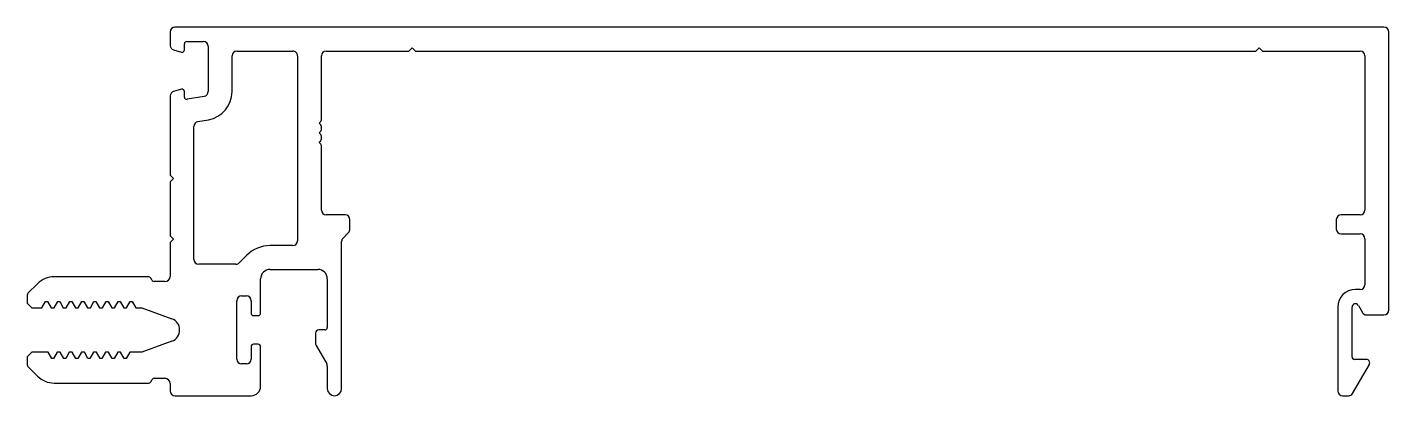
# Model space of a CAD drawing. Extents: x -81 to 62, y -10 to 28.
import ezdxf

# ---------------------------------------------------------------- set-up
doc = ezdxf.new("R2010")
doc.units = 0
doc.layers.get('0').update_dxf_attribs({"linetype": 'CONTINUOUS'})

msp = doc.modelspace()

# ---------------------------------------------------------------- linework, layer by layer
at = {"linetype": 'CONTINUOUS'}
for p, q in [((-65.84, 27.73), (-65.84, 26.33)), ((61.56, 28.23), (-65.34, 28.23)), ((62.06, -1.44), (62.06, 27.73)), ((-65.47, 25.85), (-64.65, 25.63)), ((-64.34, 25.87), (-64.34, 26.48)), ((-64.09, 26.73), (-62.34, 26.73)), ((-61.84, 26.23), (-61.84, 21.48)), ((-58.84, 25.73), (-52.96, 25.73)), ((-49.46, 25.73), (-40.79, 25.73)), ((-40.79, 25.73), (-40.44, 26.08)), ((-40.44, 26.08), (-40.08, 25.73)), ((-40.08, 25.73), (48.11, 25.73)), ((48.11, 25.73), (48.46, 26.08)), ((48.46, 26.08), (48.82, 25.73)), ((48.82, 25.73), (59.06, 25.73)), ((-59.34, 21.48), (-59.34, 25.23)), ((-52.46, 25.23), (-52.46, 5.83)), ((-49.96, 19.26), (-49.96, 25.23)), ((59.56, 25.23), (59.56, 9.05)), ((-64.65, 21.72), (-65.47, 21.5)), ((-64.34, 20.91), (-64.34, 21.48)), ((-65.84, 21.02), (-65.84, 12.71)), ((-62.25, 20.98), (-64.04, 20.67)), ((-49.96, 18.51), (-49.96, 19.26)), ((-63.34, 3.88), (-63.34, 17.83)), ((-62.92, 18.33), (-61.82, 18.52)), ((-50.21, 18.16), (-50.03, 18.33)), ((-50.03, 17.98), (-50.21, 18.15)), ((-50.21, 17.16), (-50.03, 17.33)), ((-50.03, 16.98), (-50.21, 17.15)), ((-49.96, 17.51), (-49.96, 17.8)), ((-50.21, 16.16), (-50.03, 16.33)), ((-50.03, 15.98), (-50.21, 16.15)), ((-49.96, 16.51), (-49.96, 16.8)), ((-49.96, 15.05), (-49.96, 15.8)), ((-49.96, 9.05), (-49.96, 15.05)), ((-65.84, 12.71), (-65.48, 12.35)), ((-65.48, 12.35), (-65.84, 12)), ((-65.84, 12), (-65.84, 6.36)), ((-47.46, 8.55), (-49.46, 8.55)), ((-46.96, 7.05), (-46.96, 8.05)), ((56.56, 8.05), (56.56, 7.05)), ((59.06, 8.55), (57.06, 8.55)), ((-65.84, 6.36), (-65.48, 6)), ((-65.48, 6), (-65.84, 5.65)), ((-47.84, -9.67), (-47.84, 5.76)), ((-47.69, 6.12), (-47.11, 6.7)), ((57.06, 6.55), (59.06, 6.55)), ((59.56, 6.05), (59.56, 1.22)), ((-65.84, 5.65), (-65.84, 2.1)), ((-57.81, 4.3), (-58.59, 3.52)), ((-52.96, 5.33), (-55.34, 5.33)), ((-58.94, 3.38), (-62.84, 3.38)), ((-68.08, 2.05), (-78, 2.05)), ((-67.72, 1.67), (-67.86, 1.92)), ((-66.39, 1.55), (-67.5, 1.55)), ((-56.34, -1.77), (-56.34, 1.83)), ((-55.34, 2.83), (-50.34, 2.83)), ((-49.34, 1.83), (-49.34, -3.27)), ((-80.84, 0.14), (-80.84, -0.7)), ((-79.76, 1.32), (-80.76, 0.32)), ((-58.34, 0.05), (-57.84, 0.05)), ((59.06, 0.72), (58.56, 0.72)), ((-80.84, -0.7), (-80.34, -1.2)), ((-80.34, -1.2), (-79.29, -1.2)), ((-79.29, -1.2), (-78.91, -0.54)), ((-78.91, -0.54), (-78.7, -0.54)), ((-78.7, -0.54), (-78.32, -1.2)), ((-78.32, -1.2), (-78.02, -1.2)), ((-78.02, -1.2), (-77.64, -0.54)), ((-77.64, -0.54), (-77.43, -0.54)), ((-77.43, -0.54), (-77.05, -1.2)), ((-77.05, -1.2), (-76.75, -1.2)), ((-76.75, -1.2), (-76.37, -0.54)), ((-76.37, -0.54), (-76.16, -0.54)), ((-76.16, -0.54), (-75.78, -1.2)), ((-75.78, -1.2), (-75.48, -1.2)), ((-75.48, -1.2), (-75.1, -0.54)), ((-75.1, -0.54), (-74.89, -0.54)), ((-74.89, -0.54), (-74.51, -1.2)), ((-74.51, -1.2), (-74.21, -1.2)), ((-74.21, -1.2), (-73.83, -0.54)), ((-73.83, -0.54), (-73.62, -0.54)), ((-73.62, -0.54), (-73.24, -1.2)), ((-73.24, -1.2), (-72.94, -1.2)), ((-72.94, -1.2), (-72.56, -0.54)), ((-72.56, -0.54), (-72.35, -0.54)), ((-72.35, -0.54), (-71.97, -1.2)), ((-71.97, -1.2), (-71.67, -1.2)), ((-71.67, -1.2), (-71.29, -0.54)), ((-71.29, -0.54), (-71.08, -0.54)), ((-71.08, -0.54), (-70.7, -1.2)), ((-70.7, -1.2), (-70.4, -1.2)), ((-70.4, -1.2), (-70.02, -0.54)), ((-70.02, -0.54), (-69.81, -0.54)), ((-69.81, -0.54), (-69.43, -1.2)), ((-69.43, -1.2), (-68.81, -1.2)), ((-68.81, -1.2), (-65.66, -2.35)), ((-58.84, -6.59), (-58.84, -0.45)), ((-57.34, -0.45), (-57.34, -1.77)), ((56.71, -1.12), (56.71, -9.92)), ((58.21, -6.36), (58.21, -1.12)), ((58.87, -0.95), (59.29, -1.69)), ((-57.09, -2.02), (-56.59, -2.02)), ((59.72, -1.94), (61.56, -1.94)), ((-50.59, -3.87), (-50.59, -4.89)), ((-49.59, -3.52), (-50.24, -3.52)), ((-65.66, -4.7), (-68.81, -5.84)), ((-57.34, -5.27), (-57.34, -6.59)), ((-56.59, -5.02), (-57.09, -5.02)), ((-56.34, -9.42), (-56.34, -5.27)), ((-50.52, -5.14), (-49.4, -7.07)), ((-80.34, -5.84), (-80.84, -6.34)), ((-80.84, -6.34), (-80.84, -7.19)), ((-78.65, -5.84), (-80.34, -5.84)), ((-78.27, -6.51), (-78.65, -5.84)), ((-78.07, -6.51), (-78.27, -6.51)), ((-77.69, -5.84), (-78.07, -6.51)), ((-77.38, -5.84), (-77.69, -5.84)), ((-77, -6.51), (-77.38, -5.84)), ((-76.8, -6.51), (-77, -6.51)), ((-76.42, -5.84), (-76.8, -6.51)), ((-76.11, -5.84), (-76.42, -5.84)), ((-75.73, -6.51), (-76.11, -5.84)), ((-75.53, -6.51), (-75.73, -6.51)), ((-75.15, -5.84), (-75.53, -6.51)), ((-74.84, -5.84), (-75.15, -5.84)), ((-74.46, -6.51), (-74.84, -5.84)), ((-74.26, -6.51), (-74.46, -6.51)), ((-73.88, -5.84), (-74.26, -6.51)), ((-73.57, -5.84), (-73.88, -5.84)), ((-73.19, -6.51), (-73.57, -5.84)), ((-72.99, -6.51), (-73.19, -6.51)), ((-72.61, -5.84), (-72.99, -6.51)), ((-72.3, -5.84), (-72.61, -5.84)), ((-71.92, -6.51), (-72.3, -5.84)), ((-71.72, -6.51), (-71.92, -6.51)), ((-71.34, -5.84), (-71.72, -6.51)), ((-71.03, -5.84), (-71.34, -5.84)), ((-70.65, -6.51), (-71.03, -5.84)), ((-70.45, -6.51), (-70.65, -6.51)), ((-70.07, -5.84), (-70.45, -6.51)), ((-68.81, -5.84), (-70.07, -5.84)), ((-57.84, -7.09), (-58.34, -7.09)), ((58.27, -10.17), (60.03, -7.14)), ((59.72, -6.61), (58.46, -6.61)), ((-80.76, -7.36), (-79.76, -8.36)), ((-49.34, -7.32), (-49.34, -9.67)), ((-78, -9.09), (-68.08, -9.09)), ((-67.86, -8.97), (-67.72, -8.72)), ((-67.5, -8.59), (-66.39, -8.59)), ((-65.84, -9.14), (-65.84, -9.92)), ((-65.34, -10.42), (-57.34, -10.42)), ((57.21, -10.42), (57.84, -10.42))]:
    msp.add_line(p, q, dxfattribs=at)
for centre, radius, start, end in [((-65.34, 27.73), 0.5, 90, 180), ((61.56, 27.73), 0.5, 0, 90), ((-65.34, 26.33), 0.5, 180, 255), ((-64.59, 25.87), 0.25, 255, 360), ((-64.09, 26.48), 0.25, 90, 180), ((-62.34, 26.23), 0.5, 0, 90), ((-58.84, 25.23), 0.5, 90.0085, 180), ((-52.96, 25.23), 0.5, 0, 90.0085), ((-49.46, 25.23), 0.5, 90, 180), ((59.06, 25.23), 0.5, 360, 90), ((-65.34, 21.02), 0.5, 105, 180), ((-64.59, 21.48), 0.25, 0, 105), ((-62.34, 21.48), 0.5, 280, 360), ((-62.34, 21.48), 3, 280, 360), ((-64.09, 20.91), 0.25, 180, 280), ((-62.84, 17.83), 0.5, 100, 180), ((-50.2, 18.16), 0.008, 135, 225), ((-50.2, 17.16), 0.008, 135, 225), ((-50.21, 18.51), 0.25, 315, 360), ((-50.21, 17.8), 0.25, 0, 45), ((-50.21, 17.51), 0.25, 315, 360), ((-50.2, 16.16), 0.008, 135, 225), ((-50.21, 16.8), 0.25, 360, 45), ((-50.21, 16.51), 0.25, 315, 360), ((-50.21, 15.8), 0.25, 0, 45), ((-49.46, 9.05), 0.5, 180, 270), ((59.06, 9.05), 0.5, 270, 360), ((-47.46, 8.05), 0.5, 360, 90), ((57.06, 8.05), 0.5, 90, 180), ((-52.96, 5.83), 0.5, 270, 0), ((-47.34, 5.76), 0.5, 135, 180), ((-47.46, 7.05), 0.5, 315, 0), ((57.06, 7.05), 0.5, 180, 270), ((59.06, 6.05), 0.5, 360, 90), ((-55.34, 1.83), 3.5, 90, 135), ((-62.84, 3.88), 0.5, 180, 270), ((-58.94, 3.88), 0.5, 270, 315), ((-78, -0.45), 2.5, 90, 135), ((-68.08, 1.8), 0.25, 30, 90), ((-67.5, 1.8), 0.25, 210, 270), ((-66.39, 2.1), 0.55, 270, 0), ((-55.34, 1.83), 1, 90, 180), ((-50.34, 1.83), 1, 0, 90), ((-80.59, 0.14), 0.25, 135, 180), ((-58.34, -0.45), 0.5, 90, 180), ((-57.84, -0.45), 0.5, 0, 90), ((58.56, -1.12), 1.85, 90, 179.9898), ((59.06, 1.22), 0.5, 270, 360), ((58.56, -1.12), 0.35, 30, 180), ((-66.09, -3.52), 1.25, 290, 70), ((-57.09, -1.77), 0.25, 180, 270), ((-56.59, -1.77), 0.25, 270, 0), ((59.72, -1.44), 0.5, 210, 270), ((61.56, -1.44), 0.5, 270, 0), ((-50.24, -3.87), 0.35, 90, 180), ((-49.59, -3.27), 0.25, 270, 360), ((-57.09, -5.27), 0.25, 90, 180), ((-56.59, -5.27), 0.25, 0, 90), ((-50.09, -4.89), 0.5, 180, 210), ((-58.34, -6.59), 0.5, 180, 270), ((-57.84, -6.59), 0.5, 270, 360), ((-49.84, -7.32), 0.5, 360, 30), ((58.46, -6.36), 0.25, 180, 270), ((59.72, -6.96), 0.35, 330, 90), ((-80.59, -7.19), 0.25, 180, 225), ((-78, -6.59), 2.5, 225, 270), ((-68.08, -8.84), 0.25, 270, 330), ((-67.5, -8.84), 0.25, 90, 150), ((-66.39, -9.14), 0.55, 0, 90), ((-65.34, -9.92), 0.5, 180, 270), ((-57.34, -9.42), 1, 270, 0), ((-48.59, -9.67), 0.75, 180, 0), ((57.21, -9.92), 0.5, 180, 270), ((57.84, -9.92), 0.5, 270, 330)]:
    msp.add_arc(centre, radius, start, end, dxfattribs=at)

doc.saveas('drawing.dxf')
